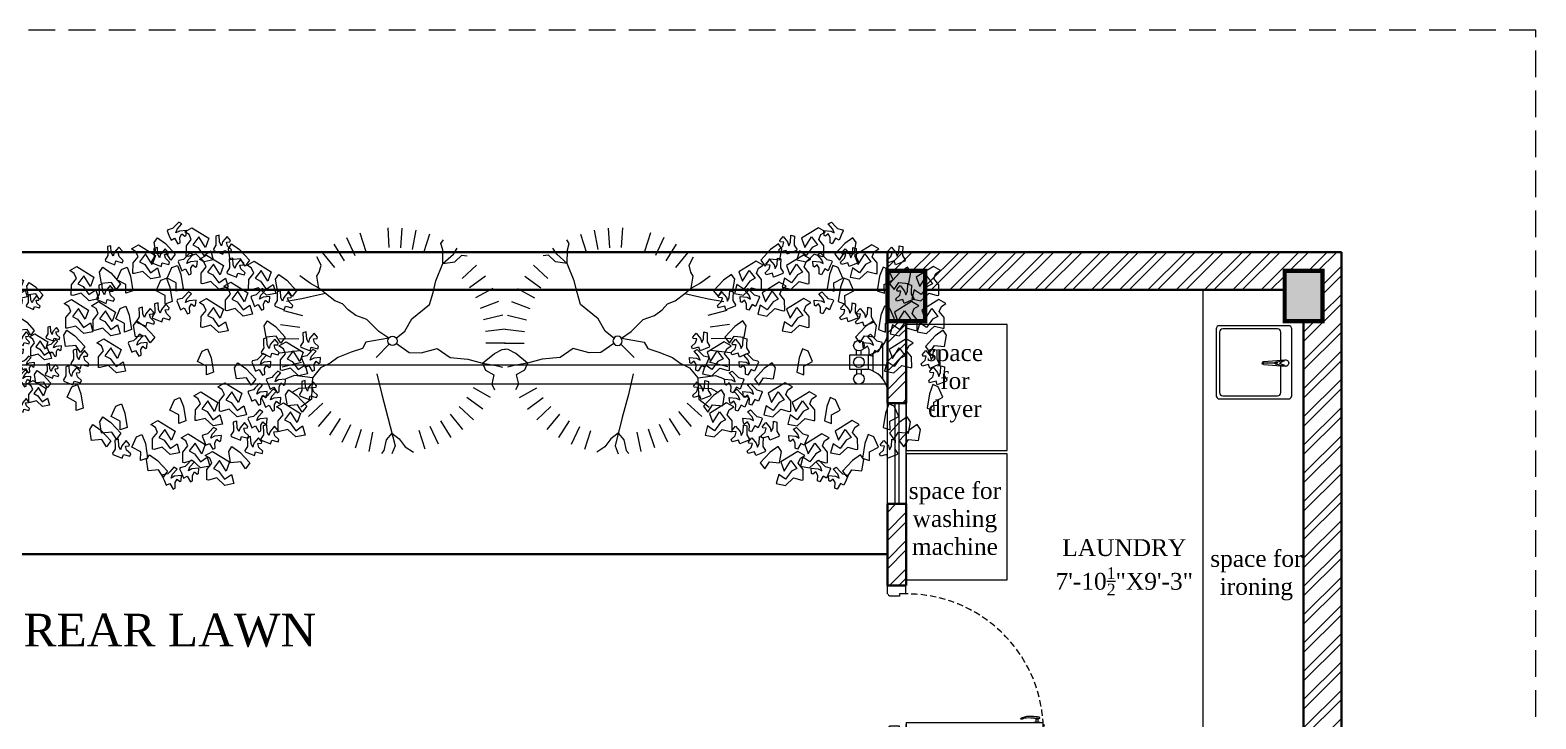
# Model space of a CAD drawing. Header units: inches. Extents: x -61 to 4103, y -308 to 989.
# Drawn here: x 887.9 to 1246.3, y 824.9 to 989.1 of the extents above; entities that cross this region are included whole.
import ezdxf

# ---------------------------------------------------------------- set-up
doc = ezdxf.new("R2010")
doc.units = ezdxf.units.IN
doc.set_wipeout_variables(frame=1)
for name, pattern in [('$0$$0$$0$HIDDEN', [9.525, 6.35, -3.175]), ('AR-01-R0-COLUMN LAYOUT$0$$0$HIDDEN', [0.375, 0.25, -0.125]), ('AR-01-R0-COLUMN LAYOUT$0$HIDDEN', [9.525, 6.35, -3.175]), ('HIDDEN', [0.375, 0.25, -0.125])]:
    doc.linetypes.add(name, pattern=pattern)
doc.layers.get('0').update_dxf_attribs({"lineweight": 0})
for name, color, linetype, lineweight in [('A-BOUNDARY', 226, 'Continuous', 35), ('A-DOOR', 34, 'Continuous', 13), ('A-FIXTURE', 30, 'Continuous', 13), ('A-HATCH', 8, 'Continuous', 0), ('A-LANDSCAPE', 64, 'Continuous', 18), ('A-PROJECTION', 4, '$0$$0$$0$HIDDEN', 9), ('A-TEXT', 2, 'Continuous', 13), ('A-WALL', 1, 'Continuous', 35), ('A-WINDOW', 4, 'Continuous', 9), ('AR-01-R0-COLUMN LAYOUT$0$A-COMMON WALL', 1, 'Continuous', 0), ('AR-01-R0-COLUMN LAYOUT$0$S-BEAM PLINTH', 3, 'AR-01-R0-COLUMN LAYOUT$0$HIDDEN', 9), ('AR-01-R0-COLUMN LAYOUT$0$S-COLUMN FIRST FLOOR', 6, 'Continuous', 40), ('AR-01-R0-COLUMN LAYOUT$0$S-COLUMN GROUND FLOOR', 6, 'Continuous', 40), ('AR-01-R0-COLUMN LAYOUT$0$S-COLUMN HATCH FIRST FLOOR', 8, 'Continuous', 9), ('AR-01-R0-COLUMN LAYOUT$0$S-COLUMN HATCH GROUND FLOOR', 8, 'Continuous', 9), ('AR-01-R0-COLUMN LAYOUT$0$S-COLUMN S.F. HIDDEN', 8, 'AR-01-R0-COLUMN LAYOUT$0$$0$HIDDEN', 9)]:
    doc.layers.add(name, color=color, linetype=linetype, lineweight=lineweight)
doc.styles.add('$1$$0$STYLE1', font='romantic.ttf', dxfattribs={"height": 6})
doc.styles.add('STYLE1', font='romantic.ttf', dxfattribs={"height": 6})

# ---------------------------------------------------------------- blocks, each defined once
blk = doc.blocks.new('$0$$0$$1$$0$BRANCHO1', base_point=(16.66, 36.12))
for p, q in [((16.573, 36.1498), (16.6363, 36.2083)), ((16.6363, 36.2083), (16.6707, 36.1837)), ((16.7024, 36.1683), (16.6909, 36.2022)), ((16.6909, 36.2022), (16.7311, 36.2022)), ((16.7311, 36.2022), (16.7283, 36.1621)), ((16.5817, 36.1159), (16.573, 36.1498)), ((16.5989, 36.1313), (16.5817, 36.1159)), ((16.6219, 36.1344), (16.5989, 36.1313)), ((16.6707, 36.1837), (16.619, 36.1683)), ((16.619, 36.1683), (16.6449, 36.1344)), ((16.642, 36.1067), (16.6219, 36.1344)), ((16.6449, 36.1344), (16.6622, 36.1529)), ((16.6622, 36.1529), (16.7024, 36.1683)), ((16.7283, 36.1621), (16.688, 36.1375)), ((16.688, 36.1375), (16.688, 36.1005)), ((16.6851, 36.0944), (16.642, 36.1067)), ((16.688, 36.1005), (16.6851, 36.0944))]:
    blk.add_line(p, q)
blk = doc.blocks.new('$0$$0$$1$$0$BRANCHO2', base_point=(16.83, 36.07))
for p, q in [((16.7826, 36.0972), (16.8244, 36.1012)), ((16.7857, 36.0721), (16.7826, 36.0972)), ((16.8235, 36.041), (16.7857, 36.0721)), ((16.8534, 36.0726), (16.8235, 36.041)), ((16.8244, 36.1012), (16.8867, 36.0942)), ((16.8887, 36.0624), (16.8534, 36.0726)), ((16.8867, 36.0942), (16.8887, 36.0624))]:
    blk.add_line(p, q)
blk = doc.blocks.new('$0$$0$$1$$0$BRANCHO3', base_point=(16.71, 35.96))
for p, q in [((16.6899, 36.0349), (16.6698, 36.0256)), ((16.6698, 36.0256), (16.687, 36.001)), ((16.687, 36.001), (16.7014, 35.9918)), ((16.6956, 36.0318), (16.6899, 36.0349)), ((16.6927, 36.0165), (16.6956, 36.0318)), ((16.71, 36.0165), (16.6927, 36.0165)), ((16.7301, 36.0288), (16.71, 36.0165)), ((16.7243, 35.9979), (16.7387, 36.0226)), ((16.7387, 36.0226), (16.7301, 36.0288)), ((16.6554, 35.9949), (16.6554, 35.9795)), ((16.6841, 35.9887), (16.6554, 35.9949)), ((16.6554, 35.9795), (16.6812, 35.9733)), ((16.6812, 35.9733), (16.6927, 35.9702)), ((16.7014, 35.9918), (16.6841, 35.9887)), ((16.6927, 35.9702), (16.7071, 35.9548)), ((16.7071, 35.9548), (16.7128, 35.9548)), ((16.7128, 35.9548), (16.7243, 35.9702)), ((16.7387, 35.9887), (16.7243, 35.9979)), ((16.7243, 35.9702), (16.7387, 35.9887))]:
    blk.add_line(p, q)
blk = doc.blocks.new('$0$$0$$1$$0$A$C1C0644A9')
at = {"linetype": 'ByBlock', "xscale": 12, "yscale": 12, "zscale": 12}
for name, p in [('$0$$0$$1$$0$BRANCHO3', (1.17, 6.14)), ('$0$$0$$1$$0$BRANCHO3', (-1.23, 5.42)), ('$0$$0$$1$$0$BRANCHO3', (3.57, 5.42)), ('$0$$0$$1$$0$BRANCHO1', (-2.67, 4.58)), ('$0$$0$$1$$0$BRANCHO1', (1.77, 5.06)), ('$0$$0$$1$$0$BRANCHO3', (0.93, 4.1)), ('$0$$0$$1$$0$BRANCHO1', (4.77, 4.1)), ('$0$$0$$1$$0$BRANCHO3', (-4.83, 3.14)), ('$0$$0$$1$$0$BRANCHO3', (-3.51, 3.5)), ('$0$$0$$1$$0$BRANCHO1', (-1.95, 3.14)), ('$0$$0$$1$$0$BRANCHO1', (-3.63, 2.3)), ('$0$$0$$1$$0$BRANCHO3', (5.25, 2.9)), ('$0$$0$$1$$0$BRANCHO1', (-5.19, 1.94)), ('$0$$0$$1$$0$BRANCHO1', (-1.47, 1.7)), ('$0$$0$$1$$0$BRANCHO1', (2.97, 1.46)), ('$0$$0$$1$$0$BRANCHO3', (4.65, 1.46)), ('$0$$0$$1$$0$BRANCHO3', (5.61, 1.94)), ('$0$$0$$1$$0$BRANCHO3', (-5.07, -0.1)), ('$0$$0$$1$$0$BRANCHO2', (-3.99, 0.74)), ('$0$$0$$1$$0$BRANCHO2', (0.57, 1.1)), ('$0$$0$$1$$0$BRANCHO1', (3.09, 0.14)), ('$0$$0$$1$$0$BRANCHO1', (6.21, -0.1)), ('$0$$0$$1$$0$BRANCHO1', (-5.07, -0.94)), ('$0$$0$$1$$0$BRANCHO2', (-3.51, 0.02)), ('$0$$0$$1$$0$BRANCHO3', (-2.31, -0.82)), ('$0$$0$$1$$0$BRANCHO3', (-2.31, -1.66)), ('$0$$0$$1$$0$BRANCHO2', (2.61, -0.94)), ('$0$$0$$1$$0$BRANCHO1', (5.01, -1.06)), ('$0$$0$$1$$0$BRANCHO3', (-5.79, -2.38)), ('$0$$0$$1$$0$BRANCHO2', (-4.59, -1.78)), ('$0$$0$$1$$0$BRANCHO1', (3.93, -2.38)), ('$0$$0$$1$$0$BRANCHO2', (-2.67, -2.38)), ('$0$$0$$1$$0$BRANCHO3', (-3.99, -3.34)), ('$0$$0$$1$$0$BRANCHO1', (-2.79, -3.7)), ('$0$$0$$1$$0$BRANCHO1', (-0.87, -3.94)), ('$0$$0$$1$$0$BRANCHO2', (3.93, -3.34)), ('$0$$0$$1$$0$BRANCHO1', (-4.83, -4.3)), ('$0$$0$$1$$0$BRANCHO2', (2.13, -3.94)), ('$0$$0$$1$$0$BRANCHO3', (3.93, -4.66)), ('$0$$0$$1$$0$BRANCHO1', (-3.27, -5.02)), ('$0$$0$$1$$0$BRANCHO3', (-1.11, -5.5)), ('$0$$0$$1$$0$BRANCHO3', (-0.39, -6.1)), ('$0$$0$$1$$0$BRANCHO2', (0.57, -5.86))]:
    blk.add_blockref(name, p, dxfattribs=at)
for name, p, rotation in [('$0$$0$$1$$0$BRANCHO3', (1.77, 6.02), 315.0000000000102), ('$0$$0$$1$$0$BRANCHO2', (-2.07, 6.02), 33.69006752598449), ('$0$$0$$1$$0$BRANCHO3', (-1.95, 4.34), 315.0000000000102), ('$0$$0$$1$$0$BRANCHO2', (0.09, 4.82), 33.69006752598449), ('$0$$0$$1$$0$BRANCHO2', (3.81, 4.94), 33.69006752598449), ('$0$$0$$1$$0$BRANCHO2', (-4.23, 4.1), 33.69006752598449), ('$0$$0$$1$$0$BRANCHO3', (2.37, 3.98), 315.0000000000102), ('$0$$0$$1$$0$BRANCHO3', (1.29, 3.5), 315.0000000000102), ('$0$$0$$1$$0$BRANCHO3', (2.73, 2.9), 315.0000000000102), ('$0$$0$$1$$0$BRANCHO3', (3.21, 3.5), 315.0000000000102), ('$0$$0$$1$$0$BRANCHO2', (1.77, 2.78), 33.69006752598449), ('$0$$0$$1$$0$BRANCHO3', (4.05, 2.54), 315.0000000000102), ('$0$$0$$1$$0$BRANCHO3', (-6.39, 1.1), 315.0000000000102), ('$0$$0$$1$$0$BRANCHO3', (-4.71, 1.22), 315.0000000000102), ('$0$$0$$1$$0$BRANCHO3', (-2.79, 0.62), 315.0000000000102), ('$0$$0$$1$$0$BRANCHO2', (5.85, 1.34), 33.69006752598449), ('$0$$0$$1$$0$BRANCHO2', (-5.55, 0.5), 33.69006752598449), ('$0$$0$$1$$0$BRANCHO3', (4.29, 0.02), 315.0000000000102), ('$0$$0$$1$$0$BRANCHO3', (5.61, -1.54), 315.0000000000102), ('$0$$0$$1$$0$BRANCHO2', (-1.71, -1.66), 33.69006752598449), ('$0$$0$$1$$0$BRANCHO3', (-1.35, -2.38), 315.0000000000102), ('$0$$0$$1$$0$BRANCHO3', (5.73, -2.5), 315.0000000000102), ('$0$$0$$1$$0$BRANCHO2', (-4.83, -2.62), 33.69006752598449), ('$0$$0$$1$$0$BRANCHO2', (5.13, -2.86), 33.69006752598449), ('$0$$0$$1$$0$BRANCHO2', (-2.19, -5.26), 33.69006752598449), ('$0$$0$$1$$0$BRANCHO2', (2.61, -4.66), 33.69006752598449), ('$0$$0$$1$$0$BRANCHO2', (2.85, -5.26), 33.69006752598449)]:
    blk.add_blockref(name, p, dxfattribs=dict(at, rotation=rotation))
blk = doc.blocks.new('$0$$0$$1$$0$arbor3')
for p, q in [((-0.1781, 0.4095), (-0.1436, 0.3431)), ((-0.1283, 0.4307), (-0.1024, 0.3605)), ((-0.0762, 0.4454), (-0.0593, 0.3725)), ((-0.0227, 0.4535), (-0.015, 0.3791)), ((0.0314, 0.4549), (0.0297, 0.3801)), ((0.0853, 0.4494), (0.0742, 0.3754)), ((0.138, 0.4373), (0.1177, 0.3652)), ((0.1569, 0.4179), (0.1593, 0.4303)), ((0.1646, 0.3855), (0.1569, 0.4179)), ((0.2098, 0.3804), (0.2234, 0.4015)), ((-0.2426, 0.336), (-0.2604, 0.3557)), ((-0.2301, 0.3653), (-0.2219, 0.3843)), ((-0.2131, 0.3328), (-0.2301, 0.3653)), ((0.1877, 0.3327), (0.1646, 0.3855)), ((0.1877, 0.3327), (0.2098, 0.3804)), ((0.2167, 0.3365), (0.2423, 0.3623)), ((0.2423, 0.3623), (0.2748, 0.3443)), ((0.2748, 0.3443), (0.2982, 0.3491)), ((-0.294, 0.3008), (-0.3046, 0.3134)), ((-0.2683, 0.3009), (-0.294, 0.3008)), ((-0.2183, 0.2875), (-0.2683, 0.3009)), ((-0.2183, 0.2875), (-0.2426, 0.336)), ((-0.2183, 0.2875), (-0.2131, 0.3328)), ((-0.1622, 0.2445), (-0.2183, 0.2875)), ((0.1579, 0.2823), (0.1877, 0.3327)), ((0.1877, 0.3327), (0.2167, 0.3365)), ((0.3218, 0.3269), (0.2693, 0.2736)), ((-0.3399, 0.2688), (-0.2776, 0.2273)), ((-0.1216, 0.222), (-0.1622, 0.2445)), ((0.1339, 0.2188), (0.1579, 0.2823)), ((0.3574, 0.286), (0.2986, 0.2397)), ((0.3875, 0.2411), (0.3234, 0.2025)), ((-0.3896, 0.1729), (-0.319, 0.1481)), ((-0.3677, 0.2224), (-0.3008, 0.189)), ((-0.0816, 0.1973), (-0.1216, 0.222)), ((-0.0469, 0.118), (-0.0816, 0.1973)), ((0.0879, 0.1169), (0.0885, 0.1797)), ((0.0885, 0.1797), (0.1339, 0.2188)), ((0.4117, 0.1927), (0.3433, 0.1624)), ((-0.405, 0.121), (-0.3319, 0.1053)), ((-0.0083, 0.0797), (-0.0469, 0.118)), ((0.0741, 0.0739), (0.0879, 0.1169)), ((0.4297, 0.1416), (0.358, 0.1202)), ((0.0082, 0.0405), (-0.0083, 0.0797)), ((0.0286, 0.0356), (0.0741, 0.0739)), ((0.4412, 0.0887), (0.3674, 0.0764)), ((-0.4159, 0.0135), (-0.3411, 0.0165)), ((0.0013, 0.0129), (-0.0339, -0.0161)), ((0.0013, 0.0129), (-0.0076, -0.0744)), ((0.0238, 0.0088), (0.0589, -0.0526)), ((0.4459, 0.0348), (0.3711, 0.0319)), ((-0.4112, -0.0404), (-0.3374, -0.0281)), ((-0.0891, -0.0479), (-0.1154, -0.0852)), ((-0.0339, -0.0161), (-0.0891, -0.0479)), ((0.3534, -0.0717), (0.3811, -0.0503)), ((0.3811, -0.0503), (0.4174, -0.0367)), ((0.4174, -0.0367), (0.4445, -0.0116)), ((-0.3997, -0.0933), (-0.328, -0.0719)), ((-0.3817, -0.1444), (-0.3133, -0.1141)), ((-0.1447, -0.1076), (-0.1717, -0.1214)), ((-0.1154, -0.0852), (-0.1447, -0.1076)), ((-0.0076, -0.0744), (0.0128, -0.0939)), ((0.0128, -0.0939), (0.0148, -0.1387)), ((0.1203, -0.0667), (0.2011, -0.0697)), ((0.2011, -0.0697), (0.2918, -0.0707)), ((0.2918, -0.0707), (0.4031, -0.0725)), ((0.3534, -0.0717), (0.3726, -0.0993)), ((0.3726, -0.0993), (0.4095, -0.1185)), ((0.4031, -0.0725), (0.4298, -0.0929)), ((-0.3362, -0.1613), (-0.3702, -0.1692)), ((-0.3119, -0.1748), (-0.3362, -0.1613)), ((-0.1901, -0.1468), (-0.2277, -0.174)), ((-0.1717, -0.1214), (-0.1901, -0.1468)), ((0.0148, -0.1387), (0.021, -0.194)), ((0.3977, -0.1741), (0.3308, -0.1407)), ((0.4095, -0.1185), (0.4173, -0.1307)), ((-0.2793, -0.2185), (-0.3178, -0.2498)), ((-0.299, -0.1876), (-0.3119, -0.1748)), ((-0.2537, -0.1927), (-0.299, -0.1876)), ((-0.2537, -0.1927), (-0.2793, -0.2185)), ((-0.2277, -0.174), (-0.2537, -0.1927)), ((-0.2277, -0.174), (-0.2293, -0.2319)), ((0.021, -0.194), (0.033, -0.2275)), ((0.033, -0.2275), (0.041, -0.267)), ((0.3364, -0.2631), (0.2799, -0.214)), ((0.3699, -0.2205), (0.3076, -0.1789)), ((-0.2315, -0.2663), (-0.2372, -0.3254)), ((-0.2293, -0.2319), (-0.2315, -0.2663)), ((-0.2069, -0.3454), (-0.1693, -0.2807)), ((0.041, -0.267), (0.0698, -0.3074)), ((0.2549, -0.334), (0.2123, -0.2724)), ((0.2979, -0.3011), (0.2479, -0.2453)), ((-0.1588, -0.3703), (-0.1297, -0.3014)), ((-0.108, -0.3889), (-0.0877, -0.3169)), ((-0.0553, -0.4011), (-0.0442, -0.3271)), ((-0.0014, -0.4066), (0.0003, -0.3318)), ((0.0698, -0.3074), (0.0436, -0.3703)), ((0.0698, -0.3074), (0.1062, -0.3195)), ((0.1062, -0.3195), (0.0956, -0.3679)), ((0.1062, -0.3195), (0.147, -0.3327)), ((0.147, -0.3327), (0.1661, -0.3795)), ((0.2081, -0.3612), (0.1736, -0.2948)), ((0.0436, -0.3703), (0.0466, -0.4057)), ((0.0956, -0.3679), (0.1032, -0.3978))]:
    blk.add_line(p, q)
blk.add_circle((0.015, 0.0242), 0.0177)
blk = doc.blocks.new('handle_')
for p, q in [((-0.75, 0), (0.75, 0)), ((-3.84, -0.87), (-3.85, -0.92)), ((-0.75, -0.13), (-0.75, 0)), ((-0.75, -0.13), (0.75, -0.13)), ((-0.31, -0.13), (-0.31, -0.13)), ((0.3, -0.96), (-0.3, -0.96)), ((-0.29, -0.15), (0.29, -0.15)), ((-0.25, -0.9), (-0.25, -0.15)), ((-0.25, -0.9), (0.25, -0.9)), ((0.25, -0.9), (0.25, -0.15)), ((0.3, -0.96), (0.34, -0.95)), ((0.31, -0.13), (0.31, -0.13)), ((0.65, -1.05), (0.65, -1.23)), ((0.75, -0.13), (0.75, 0))]:
    blk.add_line(p, q)
for centre, radius, start, end in [((-3.78, -0.93), 0.0769, 167.6781, 262.0686), ((-3.77, -0.88), 0.0769, 88.2493, 167.6781), ((-0.3, -1.42), 0.464, 90.2821, 130.7273), ((-0.29, -0.13), 0.0185, 180, 270), ((-0.25, -0.96), 0.0532, 90, 180), ((0.25, -0.96), 0.0532, 0, 90), ((0.29, -0.13), 0.0185, 270, 360), ((0.42, -1.42), 0.478, 67.3956, 98.7522), ((0.57, -1.23), 0.0769, 278.1759, 360), ((0.57, -1.05), 0.0769, 360, 67.3956)]:
    blk.add_arc(centre, radius, start, end)
for points, knots in [([(0.58, -1.31), (0.24, -1.36), (-0.53, -1.5), (-2.81, -1.58), (-3.62, -1.04), (-3.78, -1.01), (-3.79, -1.01)], [0.064651, 0.064651, 0.064651, 0.064651, 0.450521, 1.832326, 2.246212, 2.27179, 2.27179, 2.27179, 2.27179]), ([(-0.6, -1.07), (-0.61, -1.07), (-0.62, -1.07), (-0.77, -1.09), (-0.93, -1.1), (-2.42, -1.12), (-2.75, -1.11), (-3.06, -1.04), (-3.11, -1.02), (-3.21, -0.99), (-3.25, -0.97), (-3.37, -0.91), (-3.43, -0.88), (-3.56, -0.84), (-3.61, -0.82), (-3.7, -0.81), (-3.73, -0.81), (-3.77, -0.81)], [0.667145, 0.667145, 0.667145, 0.667145, 0.681098, 0.681098, 1.004571, 1.004571, 1.651515, 1.651515, 1.812419, 1.812419, 1.988171, 1.988171, 2.163922, 2.163922, 2.251194, 2.251194, 2.323653, 2.323653, 2.323653, 2.323653])]:
    blk.add_open_spline(points, degree=3, knots=knots)
blk = doc.blocks.new("d3'")
at = {"layer": 'A-DOOR'}
for p, q in [((-3.36, 4.49), (-3.36, 37.09)), ((-2.11, 37.09), (-3.36, 37.09)), ((-2.58, 37.09), (-2.58, 37.43)), ((-2.11, 4.49), (-2.11, 37.09)), ((-36, 0), (-36, 4.4)), ((-34.03, 4.4), (-36, 4.4)), ((-34.03, 4.4), (-34.03, 2.9)), ((-3.36, 4.49), (-2.11, 4.49)), ((-2.03, 4.4), (-2.03, 2.9)), ((-2, 4.4), (0, 4.4)), ((-0.75, 4.4), (-0.75, 4.4)), ((-0.75, 4.4), (-0.75, 4.4)), ((0, 0), (0, 4.4)), ((-34.03, 0), (-36, 0)), ((-34.03, 2.9), (-33.53, 2.9)), ((-34.03, 0.14), (-34.03, 0)), ((-33.53, 0.5), (-33.67, 0.5)), ((-33.53, 2.9), (-33.53, 0.5)), ((-2.03, 2.9), (-2.53, 2.9)), ((-2.53, 2.9), (-2.53, 0.5)), ((-2.53, 0.5), (-2.4, 0.5)), ((-2.03, 0.14), (-2.03, 0)), ((-2.03, 0), (0, 0))]:
    blk.add_line(p, q, dxfattribs=at)
at = {"layer": 'A-DOOR', "lineweight": -3}
for p, q in [((-35.5, 4.4), (-35.5, 4.4)), ((-2.08, 4.49), (-2.95, 4.49)), ((-2.95, 4.47), (-2.95, 4.49)), ((-2.08, 4.47), (-2.95, 4.47)), ((-2.02, 4.41), (-2.02, 3.54)), ((-2, 4.41), (-2, 3.54)), ((-2.02, 3.54), (-2, 3.54))]:
    blk.add_line(p, q, dxfattribs=at)
blk.add_circle((-2.02, 4.47), 0.0663, dxfattribs=at)
at = {"layer": 'A-DOOR', "linetype": 'HIDDEN', "ltscale": 6}
blk.add_arc((-1.47, 4.55), 32.56, 92.2361, 180.2684, dxfattribs=at)
at = {"layer": 'A-DOOR'}
for centre, radius, start, end in [((-2.58, 37.09), 0.337, 90, 180), ((-34.03, 0.5), 0.362, 270, 0), ((-2.03, 0.5), 0.362, 180, 270)]:
    blk.add_arc(centre, radius, start, end, dxfattribs=at)
at = {"layer": 'A-DOOR', "extrusion": (0, 0, -1), "zscale": -1, "rotation": 90}
blk.add_blockref('handle_', (3.36, 35.59), dxfattribs=at)
at = {"layer": 'A-DOOR', "rotation": 90}
blk.add_blockref('handle_', (-2.11, 35.59), dxfattribs=at)
blk = doc.blocks.new('A$C0C273EA6')
for p, q in [((8.37, 14.11), (7.78, 16.48)), ((8.17, 11.34), (7.78, 16.48)), ((8.56, 14.66), (8.56, 10.95)), ((8.76, 14.11), (9.34, 16.48)), ((8.95, 11.34), (9.34, 16.48))]:
    blk.add_line(p, q)
blk.add_lwpolyline([(17.46, 17.22), (17.46, 0.78, -0.414214), (16.68, 0), (0.78, 0, -0.414214), (0, 0.78), (0, 17.22, -0.414214), (0.78, 18), (16.68, 18, -0.414214)], format="xyb", close=True)
blk.add_lwpolyline([(9.26, 15.4), (15.9, 15.4, -0.414214), (16.68, 14.61), (16.68, 1.57, -0.414214), (15.9, 0.78), (1.53, 0.78, -0.414214), (0.75, 1.57), (0.75, 14.61, -0.414214), (1.53, 15.4), (7.86, 15.4)], format="xyb")
for centre, radius, start, end in [((8.56, 16.48), 0.783, 351.3062, 188.6938), ((8.56, 11.34), 0.391, 180, 0), ((8.56, 14.11), 0.196, 180, 0)]:
    blk.add_arc(centre, radius, start, end)
for points in [[(8.17, 16.12), (7.91, 16.4), (8.23, 15.73), (8.55, 15.06)], [(8.95, 16.12), (9.21, 16.39), (8.88, 15.72), (8.55, 15.06)]]:
    blk.add_open_spline(points, degree=3)
blk = doc.blocks.new('AK-BASE PLANS$0$$0$$0$Health Faucet-plan')
for p, q in [((0, 50.8), (69.9, 50.8)), ((12.5, 44.4), (57.4, 44.4)), ((47.1, 31.7), (22.9, 31.7)), ((25.4, 15.9), (19.1, 15.9)), ((25.4, 9.5), (19.1, 9.5)), ((44.4, 15.9), (50.8, 15.9)), ((44.4, 9.5), (50.8, 9.5))]:
    blk.add_line(p, q)
blk.add_lwpolyline([(25.4, 25.4), (25.4, 0), (44.4, 0), (44.4, 25.4)], close=True)
for centre in [(12.7, 12.7), (34.9, 12.7), (57.2, 12.7)]:
    blk.add_circle(centre, 7.1)
for centre, start, end in [((-9.5, 15.9), 15.2551, 74.7449), ((79.4, 15.9), 105.2551, 164.7449)]:
    blk.add_arc(centre, 36.2, start, end)

msp = doc.modelspace()

# ---------------------------------------------------------------- hatches: boundary and pattern name
at = {"layer": 'A-HATCH'}
h = msp.add_hatch(dxfattribs=at)
h.set_pattern_fill('ANSI32', color=256, scale=0.5)
h.set_pattern_definition([(45, (4.5, -0.0001), (-3.367596, 3.367596), []), (45, (6.745, -0.0001), (-3.367596, 3.367596), [])])
h.paths.add_polyline_path([(1075.5, 501.19), (1078.13, 501.19)], flags=17)
h.paths.add_polyline_path([(1071, 459.19), (1071, 447.35), (1071, 444.19), (1071, 501.19), (1135.5, 501.19), (1135.5, 538.69), (1191, 538.69), (1191, 501.19), (1191, 495.25), (1191, 484.97), (1191, 479.69), (1191, 438.19), (1195.5, 438.19), (1195.5, 420.19), (1191, 420.19), (1191, 285.19), (1195.5, 285.19), (1195.5, 267.19), (1191, 267.19), (1191, 24), (1195.5, 24), (1195.5, 0), (1200, 0), (1200, 936.19), (1091.93, 936.19), (1091.93, 931.69), (1100.93, 931.69), (1100.93, 927.19), (1186.5, 927.19), (1186.5, 931.69), (1195.5, 931.69), (1195.5, 919.69), (1191, 919.69), (1191, 816.19), (1195.5, 816.19), (1195.5, 807.19), (1191, 807.19), (1191, 694.69), (1155.12, 694.74), (1155.12, 690.19), (1191, 690.19), (1191, 603.19), (1195.5, 603.19), (1195.5, 573.19), (1191, 573.19), (1191, 543.19), (1135.5, 543.19), (1135.5, 544.69), (1131, 544.69), (1131, 542.87), (1131, 510.19), (1071, 510.19), (1071, 535.69), (1062, 535.69), (1062, 444.19), (1066.5, 444.19), (1066.5, 459.19)])
h = msp.add_hatch(dxfattribs=at)
h.set_pattern_fill('ANSI32', color=256, scale=0.5)
h.paths.add_polyline_path([(1096.43, 919.69), (1091.93, 919.69), (1091.93, 900.19), (1096.43, 900.19)])
h = msp.add_hatch(dxfattribs=at)
h.set_pattern_fill('ANSI32', color=256, scale=0.5)
h.paths.add_polyline_path([(1093.41, 869.64, 0.072658), (1091.93, 871.2), (1091.93, 856.77, 0.062472), (1093.23, 858.2, 0.520567)], flags=17)
h.paths.add_polyline_path([(1096.43, 876.19), (1091.93, 876.19), (1091.93, 871.2, -0.072658), (1093.41, 869.64, -0.520567), (1093.23, 858.2, -0.062472), (1091.93, 856.77), (1091.93, 856.69), (1096.43, 856.69)])
at = {"layer": 'AR-01-R0-COLUMN LAYOUT$0$S-COLUMN HATCH FIRST FLOOR', "linetype": 'ByBlock'}
h = msp.add_hatch(color=256, dxfattribs=at)
h.dxf.hatch_style = 1
h.paths.add_polyline_path([(1100.93, 919.69), (1100.93, 931.69), (1091.93, 931.69), (1091.93, 919.69)])
h = msp.add_hatch(color=256, dxfattribs=at)
h.dxf.hatch_style = 1
h.paths.add_polyline_path([(1186.5, 931.69), (1186.5, 919.69), (1195.5, 919.69), (1195.5, 931.69)])
at = {"layer": 'AR-01-R0-COLUMN LAYOUT$0$S-COLUMN HATCH GROUND FLOOR', "linetype": 'ByBlock'}
for points in [[(1100.93, 919.69), (1100.93, 931.69), (1091.93, 931.69), (1091.93, 919.69)], [(1186.5, 931.69), (1186.5, 919.69), (1195.5, 919.69), (1195.5, 931.69)]]:
    msp.add_hatch(color=256, dxfattribs=at).paths.add_polyline_path(points)

# ---------------------------------------------------------------- linework, layer by layer
at = {"layer": 'A-BOUNDARY'}
for p, q in [((1091.93, 936.19), (709.36, 936.19)), ((1091.93, 927.19), (709.36, 927.19))]:
    msp.add_line(p, q, dxfattribs=at)
at = {"layer": 'A-FIXTURE'}
msp.add_line((1167, 927.19), (1167, 816.19), dxfattribs=at)
for points in [[(1096.43, 888.89), (1120.43, 888.89), (1120.43, 918.89), (1096.43, 918.89)], [(1096.43, 858.09), (1120.43, 858.09), (1120.43, 888.09), (1096.43, 888.09)]]:
    msp.add_lwpolyline(points, close=True, dxfattribs=at)
at = {"layer": 'A-LANDSCAPE'}
for p, q in [((1091.93, 909.19), (768.77, 909.19)), ((1091.93, 904.69), (770.53, 904.69))]:
    msp.add_line(p, q, dxfattribs=at)
at = {"layer": 'A-PROJECTION'}
msp.add_line((1091.93, 864.19), (709.36, 864.19), dxfattribs=at)
at = {"layer": 'A-PROJECTION', "const_width": 0.5}
msp.add_lwpolyline([(1091.93, 864.19), (709.36, 864.19)], dxfattribs=at)
at = {"layer": 'A-WALL'}
for p, q in [((1200, 936.19), (1091.93, 936.19)), ((1091.93, 931.69), (1091.93, 936.19)), ((1200, 936.19), (1200, -10.69)), ((1186.5, 927.19), (1100.93, 927.19)), ((1091.93, 900.19), (1091.93, 919.69)), ((1096.43, 919.69), (1096.43, 900.19)), ((1191, 919.69), (1191, 816.19)), ((1096.43, 900.19), (1091.93, 900.19)), ((1091.93, 856.69), (1091.93, 876.19)), ((1096.43, 876.19), (1091.93, 876.19)), ((1096.43, 876.19), (1096.43, 856.69)), ((1096.43, 856.69), (1091.93, 856.69))]:
    msp.add_line(p, q, dxfattribs=at)
at = {"layer": 'A-WINDOW'}
for p, q in [((1091.93, 876.19), (1091.93, 900.19)), ((1093.68, 900.19), (1093.68, 876.19)), ((1094.68, 900.19), (1094.68, 876.19)), ((1096.43, 876.19), (1096.43, 900.19))]:
    msp.add_line(p, q, dxfattribs=at)
at = {"layer": 'AR-01-R0-COLUMN LAYOUT$0$A-COMMON WALL'}
msp.add_line((1200, 936.19), (1200, 0), dxfattribs=at)
at = {"layer": 'AR-01-R0-COLUMN LAYOUT$0$S-COLUMN FIRST FLOOR', "linetype": 'ByBlock'}
for points in [[(1100.93, 919.69), (1100.93, 931.69), (1091.93, 931.69), (1091.93, 919.69)], [(1186.5, 931.69), (1186.5, 919.69), (1195.5, 919.69), (1195.5, 931.69)]]:
    msp.add_lwpolyline(points, close=True, dxfattribs=at)
at = {"layer": 'AR-01-R0-COLUMN LAYOUT$0$S-COLUMN GROUND FLOOR', "linetype": 'ByBlock'}
for points in [[(1100.93, 919.69), (1100.93, 931.69), (1091.93, 931.69), (1091.93, 919.69)], [(1186.5, 931.69), (1186.5, 919.69), (1195.5, 919.69), (1195.5, 931.69)]]:
    msp.add_lwpolyline(points, close=True, dxfattribs=at)
at = {"layer": 'AR-01-R0-COLUMN LAYOUT$0$S-COLUMN S.F. HIDDEN', "ltscale": 20, "const_width": 1}
for points in [[(1100.93, 919.69), (1100.93, 931.69), (1091.93, 931.69), (1091.93, 919.69)], [(1186.5, 931.69), (1186.5, 919.69), (1195.5, 919.69), (1195.5, 931.69)]]:
    msp.add_lwpolyline(points, close=True, dxfattribs=at)

# ---------------------------------------------------------------- block references
at = {"layer": 'A-DOOR', "rotation": 270}
msp.add_blockref("d3'", (1091.93, 820.69), dxfattribs=at)
at = {"layer": 'A-FIXTURE', "xscale": -1, "rotation": 270}
msp.add_blockref('A$C0C273EA6', (1170.2, 901.18), dxfattribs=at)
at = {"layer": 'A-LANDSCAPE'}
for name, p, xscale, yscale, zscale, rotation in [('$0$$0$$1$$0$A$C1C0644A9', (923.76, 911.39), 4.621440187627499, 4.621440187627499, 4.621440187627499, 285.4136224504752), ('$0$$0$$1$$0$A$C1C0644A9', (1078.09, 911.39), -4.621440187627499, 4.621440187627499, 4.621440187627499, 74.58637754952481), ('$0$$0$$1$$0$arbor3', (972.42, 915.51), 62.50245035178546, 62.50245035178546, 62.50245035178546, 285.4136224538152), ('$0$$0$$1$$0$arbor3', (1029.42, 915.51), -62.50245035178546, 62.50245035178546, 62.50245035178546, 74.58637754618478), ('$0$$0$$1$$0$A$C1C0644A9', (869.88, 914.07), 3.532125610522843, 3.532125610522843, 3.532125610522843, 285.4136224509308)]:
    msp.add_blockref(name, p, dxfattribs=dict(at, xscale=xscale, yscale=yscale, zscale=zscale, rotation=rotation))

# ---------------------------------------------------------------- texts
at = {"layer": 'A-TEXT', "attachment_point": 5}
for s, insert, char_height, width, style in [('\\A1;space for dryer', (1108, 904.89), 4, 17.6759, 'STYLE1'), ('\\A1;space for washing machine', (1108, 872.65), 4, 31.1282, 'STYLE1'), ('\\A1;LAUNDRY\\P7\'-10{\\H0.7x;\\S1/2;}"X9\'-3"', (1148.32, 861.06), 4, 31.1282, 'STYLE1'), ('\\A1;space for ironing', (1179.76, 859.17), 4, 31.1282, 'STYLE1'), ('\\A1;REAR LAWN', (921.13, 846.01), 7.8, 129.4496, '$1$$0$STYLE1')]:
    msp.add_mtext(s, dxfattribs=dict(at, insert=insert, char_height=char_height, width=width, style=style))

# ---------------------------------------------------------------- next in the draw order: block references
at = {"layer": 'A-FIXTURE', "ltscale": 0.7, "xscale": 0.177889858110575, "yscale": 0.177889858110575, "zscale": 0.177889858110575, "rotation": 270}
msp.add_blockref('AK-BASE PLANS$0$$0$$0$Health Faucet-plan', (1082.89, 916.15), dxfattribs=at)

# ---------------------------------------------------------------- next in the draw order: linework, layer by layer
at = {"layer": 'AR-01-R0-COLUMN LAYOUT$0$S-BEAM PLINTH'}
msp.add_lwpolyline([(1246.29, 989.07), (-61.05, 989.07), (-61.05, -308.04), (1246.29, -308.04)], close=True, dxfattribs=at)

doc.saveas('drawing.dxf')
